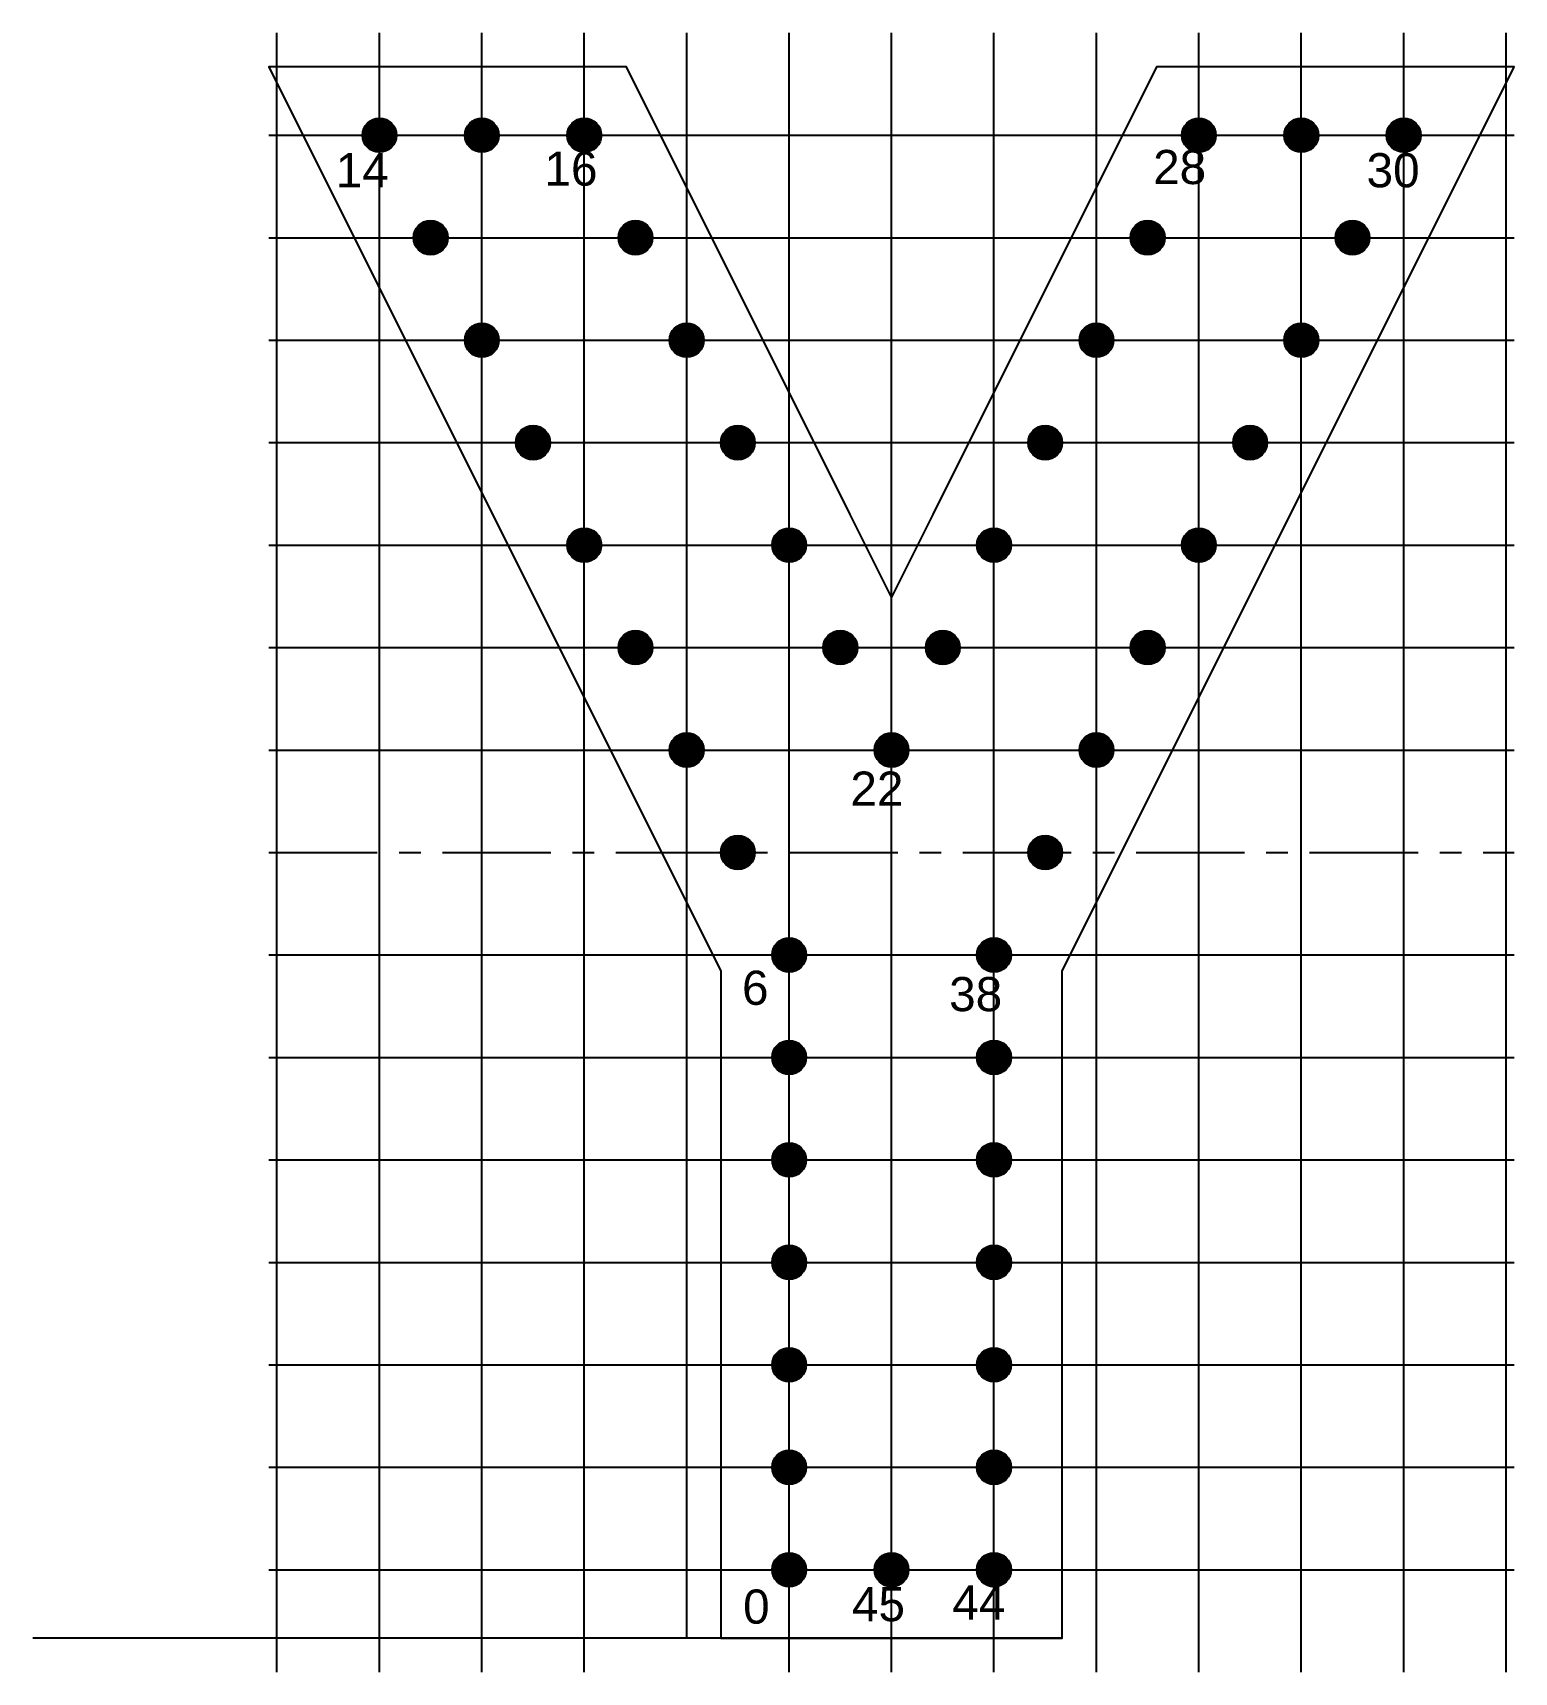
# Model space of a CAD drawing. Header units: inches. Extents: x 30 to 4525, y 0 to 244.
# Drawn here: x 30.21 to 51.9, y 0 to 24 of the extents above; entities outside this region: 1.
import ezdxf

# ---------------------------------------------------------------- set-up
doc = ezdxf.new("R2010")
doc.units = ezdxf.units.IN
doc.linetypes.add('CENTER', pattern=[50.8, 31.75, -6.35, 6.35, -6.35])
for name, color, linetype in [('LetterOutlines', 61, 'Continuous'), ('PixelFill', 22, 'Continuous'), ('PixelGuides', 160, 'Continuous'), ('PixelHoles', 90, 'Continuous'), ('PixelNumbers', 232, 'Continuous')]:
    doc.layers.add(name, color=color, linetype=linetype)
doc.styles.add('LettersArialBlack', font='ariblk.ttf', dxfattribs={"height": 23})
doc.styles.get("Standard").update_dxf_attribs({"font": 'arial.ttf'})

# ---------------------------------------------------------------- blocks, each defined once
blk = doc.blocks.new('Pixel')
at = {"layer": 'PixelFill'}
h = blk.add_hatch(color=256, dxfattribs=at)
h.paths.add_polyline_path([(0, 0.25), (0, 0), (0.25, 0, 0.414214)])
h.paths.add_polyline_path([(0, 0.25, 0.414214), (-0.25, 0), (0, 0)])
h.paths.add_polyline_path([(0, 0), (-0.25, 0, 0.414214), (0, -0.25)])
h.paths.add_polyline_path([(0.25, 0), (0, 0), (0, -0.25, 0.414214)])
h = blk.add_hatch(color=256, dxfattribs=at)
edge = h.paths.add_edge_path()
edge.add_line((0, 0), (0, 0.25))
edge.add_arc((0, 0), 0.25, 90, 180)
edge.add_line((-0.25, 0), (0, 0))
h = blk.add_hatch(color=256, dxfattribs=at)
edge = h.paths.add_edge_path()
edge.add_line((0, 0), (0.25, 0))
edge.add_arc((0, 0), 0.25, 0, 90)
edge.add_line((0, 0.25), (0, 0))
h = blk.add_hatch(color=256, dxfattribs=at)
edge = h.paths.add_edge_path()
edge.add_line((0, -0.25), (0, 0))
edge.add_line((0, 0), (-0.25, 0))
edge.add_arc((0, 0), 0.25, 180, 270)
h = blk.add_hatch(color=256, dxfattribs=at)
edge = h.paths.add_edge_path()
edge.add_line((0, 0), (0, -0.25))
edge.add_arc((0, 0), 0.25, 270, 360)
edge.add_line((0.25, 0), (0, 0))
at = {"layer": 'PixelHoles'}
blk.add_circle((0, 0), 0.25, dxfattribs=at)

msp = doc.modelspace()

# ---------------------------------------------------------------- linework, layer by layer
msp.add_line((45.283, 0.5), (30.207, 0.5))
at = {"layer": 'LetterOutlines'}
msp.add_lwpolyline([(40.283, 10.264), (40.283, 0.5), (45.283, 0.5), (45.283, 10.264), (51.901, 23.5), (46.665, 23.5), (43.389, 16.947), (42.783, 15.736), (42.178, 16.947), (38.901, 23.5), (33.665, 23.5)], close=True, dxfattribs=at)
at = {"layer": 'PixelGuides'}
for p, q in [((33.783, 0), (33.783, 24)), ((35.283, 0), (35.283, 24)), ((36.783, 0), (36.783, 24)), ((38.283, 0), (38.283, 24)), ((39.783, 0.5), (39.783, 24)), ((41.283, 0), (41.283, 24)), ((42.783, 0), (42.783, 24)), ((44.283, 0), (44.283, 24)), ((45.783, 0), (45.783, 24)), ((47.283, 0), (47.283, 24)), ((48.783, 0), (48.783, 24)), ((50.283, 0), (50.283, 24)), ((51.783, 0), (51.783, 24)), ((33.665, 22.5), (51.901, 22.5)), ((33.665, 21), (51.901, 21)), ((33.665, 19.5), (51.901, 19.5)), ((33.665, 18), (51.901, 18)), ((33.665, 16.5), (51.901, 16.5)), ((33.665, 15), (51.901, 15)), ((33.665, 13.5), (51.901, 13.5)), ((33.665, 10.5), (51.901, 10.5)), ((33.665, 9), (51.901, 9)), ((33.665, 7.5), (51.901, 7.5)), ((33.665, 6), (51.901, 6)), ((33.665, 4.5), (51.901, 4.5)), ((33.665, 3), (51.901, 3)), ((33.665, 1.5), (51.901, 1.5))]:
    msp.add_line(p, q, dxfattribs=at)
at = {"layer": 'PixelGuides', "color": 180, "linetype": 'CENTER', "ltscale": 0.05}
msp.add_line((33.665, 12), (51.901, 12), dxfattribs=at)

# ---------------------------------------------------------------- block references
at = {"layer": 'PixelHoles'}
for p in [(35.283, 22.5), (36.783, 22.5), (38.283, 22.5), (47.283, 22.5), (48.783, 22.5), (50.283, 22.5), (36.033, 21), (39.033, 21), (46.533, 21), (49.533, 21), (36.783, 19.5), (39.783, 19.5), (45.783, 19.5), (48.783, 19.5), (37.533, 18), (40.533, 18), (45.033, 18), (48.033, 18), (38.283, 16.5), (41.283, 16.5), (44.283, 16.5), (47.283, 16.5), (39.033, 15), (42.033, 15), (43.533, 15), (46.533, 15), (39.783, 13.5), (42.783, 13.5), (45.783, 13.5), (40.533, 12), (45.033, 12), (41.283, 10.5), (44.283, 10.5), (41.283, 9), (44.283, 9), (41.283, 7.5), (44.283, 7.5), (41.283, 6), (44.283, 6), (41.283, 4.5), (44.283, 4.5), (41.283, 3), (44.283, 3), (41.283, 1.5), (42.783, 1.5), (44.283, 1.5)]:
    msp.add_blockref('Pixel', p, dxfattribs=at)

# ---------------------------------------------------------------- texts
at = {"layer": 'PixelHoles', "insert": (4470.362, 243.774), "char_height": 3.5, "width": 59.4969, "attachment_point": 1, "style": 'LettersArialBlack'}
msp.add_mtext('0.0392899989699187', dxfattribs=at)
at = {"layer": 'PixelNumbers'}
for s, p in [('14', (34.644, 21.738)), ('16', (37.7, 21.762)), ('28', (46.613, 21.785)), ('30', (49.739, 21.738)), ('22', (42.18, 12.685)), ('6', (40.593, 9.77)), ('38', (43.626, 9.677)), ('0', (40.609, 0.711)), ('45', (42.203, 0.746)), ('44', (43.673, 0.77))]:
    msp.add_text(s, height=0.5, dxfattribs=at).set_placement(p)

doc.saveas('drawing.dxf')
